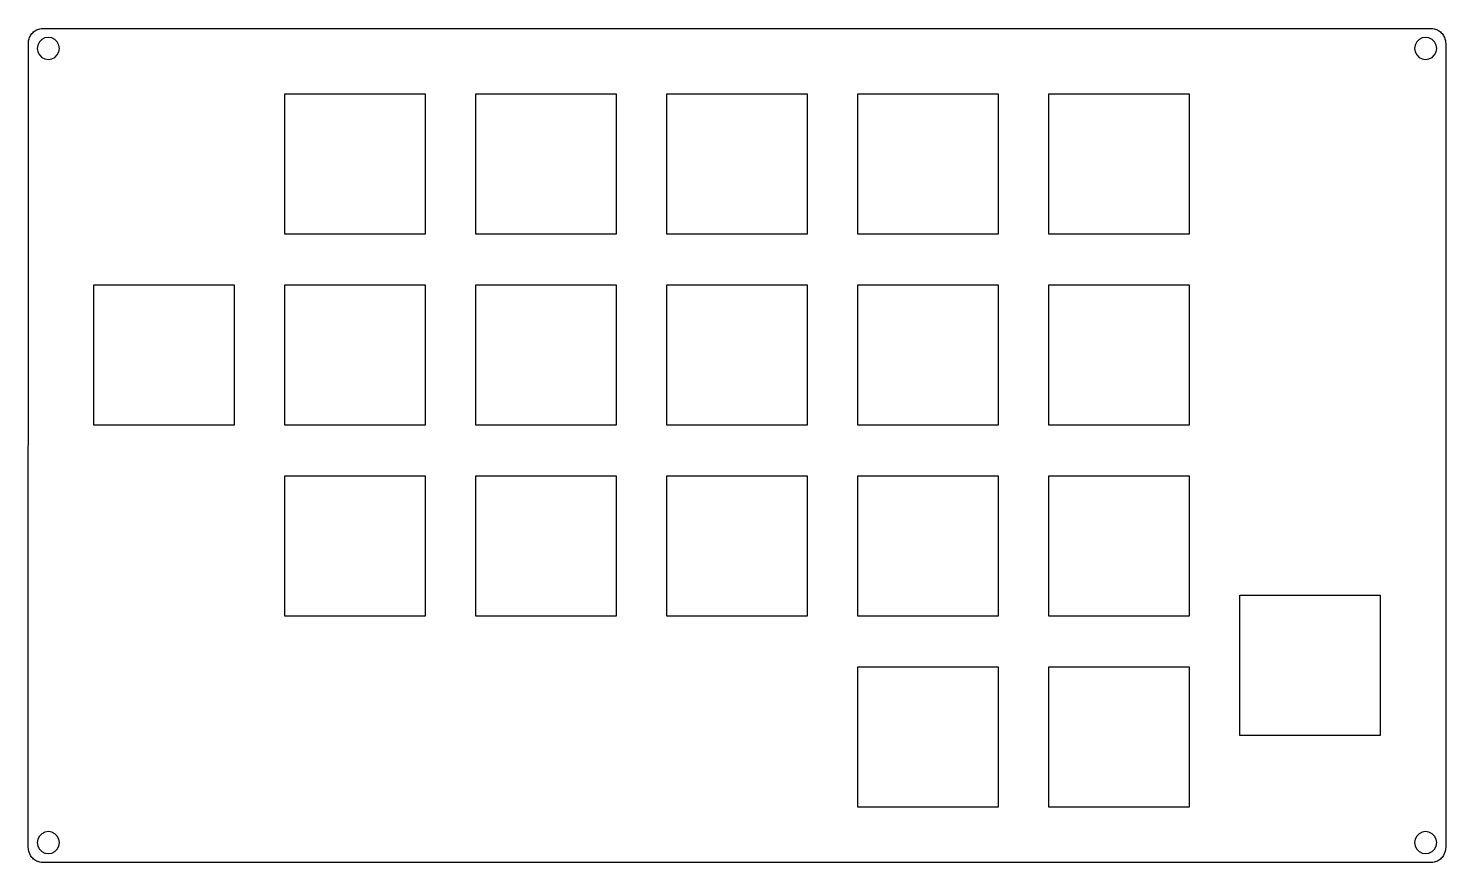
# Model space of a CAD drawing. Extents: x 0 to 141, y 0 to 83.
import ezdxf

# ---------------------------------------------------------------- set-up
doc = ezdxf.new("R2010")
doc.units = 0
doc.layers.get('0').update_dxf_attribs({"linetype": 'CONTINUOUS'})

msp = doc.modelspace()

# ---------------------------------------------------------------- linework, layer by layer
at = {"color": 0}
for p, q in [((0.1, 81.9), (0.11, 82.02)), ((0.11, 82.02), (0.14, 82.13)), ((0.14, 82.13), (0.17, 82.24)), ((0.17, 82.24), (0.21, 82.36)), ((0.21, 82.36), (0.26, 82.46)), ((0.26, 82.46), (0.32, 82.57)), ((0.32, 82.57), (0.38, 82.66)), ((0.38, 82.66), (0.45, 82.76)), ((0.45, 82.76), (0.53, 82.84)), ((0.53, 82.84), (0.62, 82.92)), ((0.62, 82.92), (0.71, 83)), ((0.71, 83), (0.81, 83.06)), ((0.81, 83.06), (0.91, 83.12)), ((0.91, 83.12), (1.02, 83.17)), ((1.02, 83.17), (1.13, 83.21)), ((1.13, 83.21), (1.24, 83.24)), ((1.45, 82.17), (1.2, 81.93)), ((1.24, 83.24), (1.36, 83.26)), ((1.36, 83.26), (1.48, 83.28)), ((1.75, 82.33), (1.45, 82.17)), ((1.48, 83.28), (1.59, 83.28)), ((1.59, 83.28), (139.94, 83.28)), ((2.09, 82.38), (1.75, 82.33)), ((2.43, 82.33), (2.09, 82.38)), ((2.74, 82.17), (2.43, 82.33)), ((2.98, 81.93), (2.74, 82.17)), ((138.8, 82.17), (138.56, 81.93)), ((139.11, 82.33), (138.8, 82.17)), ((139.44, 82.38), (139.11, 82.33)), ((139.78, 82.33), (139.44, 82.38)), ((140.09, 82.17), (139.78, 82.33)), ((139.94, 83.28), (140.06, 83.28)), ((140.06, 83.28), (140.18, 83.26)), ((140.34, 81.93), (140.09, 82.17)), ((140.18, 83.26), (140.29, 83.24)), ((140.29, 83.24), (140.41, 83.21)), ((140.41, 83.21), (140.52, 83.17)), ((140.52, 83.17), (140.63, 83.12)), ((140.63, 83.12), (140.73, 83.06)), ((140.73, 83.06), (140.83, 83)), ((140.83, 83), (140.92, 82.92)), ((140.92, 82.92), (141.01, 82.84)), ((141.01, 82.84), (141.09, 82.76)), ((141.09, 82.76), (141.16, 82.66)), ((141.16, 82.66), (141.22, 82.57)), ((141.22, 82.57), (141.28, 82.46)), ((141.28, 82.46), (141.33, 82.36)), ((141.33, 82.36), (141.37, 82.24)), ((141.37, 82.24), (141.4, 82.13)), ((141.4, 82.13), (141.43, 82.02)), ((141.43, 82.02), (141.44, 81.9)), ((0.09, 1.58), (0.1, 81.78)), ((0.1, 81.78), (0.1, 81.9)), ((1.05, 81.62), (0.99, 81.28)), ((0.99, 81.28), (1.05, 80.94)), ((1.2, 81.93), (1.05, 81.62)), ((1.05, 80.94), (1.2, 80.63)), ((1.2, 80.63), (1.45, 80.39)), ((2.74, 80.39), (2.98, 80.63)), ((3.14, 81.62), (2.98, 81.93)), ((2.98, 80.63), (3.14, 80.94)), ((3.19, 81.28), (3.14, 81.62)), ((3.14, 80.94), (3.19, 81.28)), ((138.4, 81.62), (138.34, 81.28)), ((138.34, 81.28), (138.4, 80.94)), ((138.56, 81.93), (138.4, 81.62)), ((138.4, 80.94), (138.56, 80.63)), ((138.56, 80.63), (138.8, 80.39)), ((140.09, 80.39), (140.34, 80.63)), ((140.49, 81.62), (140.34, 81.93)), ((140.34, 80.63), (140.49, 80.94)), ((140.55, 81.28), (140.49, 81.62)), ((140.49, 80.94), (140.55, 81.28)), ((141.44, 81.9), (141.45, 81.78)), ((141.45, 81.78), (141.45, 1.58)), ((1.45, 80.39), (1.75, 80.24)), ((1.75, 80.24), (2.09, 80.18)), ((2.09, 80.18), (2.43, 80.24)), ((2.43, 80.24), (2.74, 80.39)), ((138.8, 80.39), (139.11, 80.24)), ((139.11, 80.24), (139.44, 80.18)), ((139.44, 80.18), (139.78, 80.24)), ((139.78, 80.24), (140.09, 80.39)), ((25.67, 76.76), (39.67, 76.76)), ((25.67, 62.75), (25.67, 76.76)), ((39.67, 76.76), (39.67, 62.75)), ((44.72, 76.76), (58.72, 76.76)), ((44.72, 62.75), (44.72, 76.76)), ((58.72, 76.76), (58.72, 62.75)), ((63.77, 76.76), (77.77, 76.76)), ((63.77, 62.75), (63.77, 76.76)), ((77.77, 76.76), (77.77, 62.75)), ((82.82, 76.76), (96.82, 76.76)), ((82.82, 62.75), (82.82, 76.76)), ((96.82, 76.76), (96.82, 62.75)), ((101.87, 76.76), (115.87, 76.76)), ((101.87, 62.75), (101.87, 76.76)), ((115.87, 76.76), (115.87, 62.75)), ((39.67, 62.75), (25.67, 62.75)), ((58.72, 62.75), (44.72, 62.75)), ((77.77, 62.75), (63.77, 62.75)), ((96.82, 62.75), (82.82, 62.75)), ((115.87, 62.75), (101.87, 62.75)), ((6.62, 57.71), (20.62, 57.71)), ((6.62, 43.7), (6.62, 57.71)), ((20.62, 57.71), (20.62, 43.7)), ((25.67, 57.71), (39.67, 57.71)), ((25.67, 43.7), (25.67, 57.71)), ((39.67, 57.71), (39.67, 43.7)), ((44.72, 57.71), (58.72, 57.71)), ((44.72, 43.7), (44.72, 57.71)), ((58.72, 57.71), (58.72, 43.7)), ((63.77, 57.71), (77.77, 57.71)), ((63.77, 43.7), (63.77, 57.71)), ((77.77, 57.71), (77.77, 43.7)), ((82.82, 57.71), (96.82, 57.71)), ((82.82, 43.7), (82.82, 57.71)), ((96.82, 57.71), (96.82, 43.7)), ((101.87, 57.71), (115.87, 57.71)), ((101.87, 43.7), (101.87, 57.71)), ((115.87, 57.71), (115.87, 43.7)), ((20.62, 43.7), (6.62, 43.7)), ((39.67, 43.7), (25.67, 43.7)), ((58.72, 43.7), (44.72, 43.7)), ((77.77, 43.7), (63.77, 43.7)), ((96.82, 43.7), (82.82, 43.7)), ((115.87, 43.7), (101.87, 43.7)), ((25.67, 38.66), (39.67, 38.66)), ((25.67, 24.65), (25.67, 38.66)), ((39.67, 38.66), (39.67, 24.65)), ((44.72, 38.66), (58.72, 38.66)), ((44.72, 24.65), (44.72, 38.66)), ((58.72, 38.66), (58.72, 24.65)), ((63.77, 38.66), (77.77, 38.66)), ((63.77, 24.65), (63.77, 38.66)), ((77.77, 38.66), (77.77, 24.65)), ((82.82, 38.66), (96.82, 38.66)), ((82.82, 24.65), (82.82, 38.66)), ((96.82, 38.66), (96.82, 24.65)), ((101.87, 38.66), (115.87, 38.66)), ((101.87, 24.65), (101.87, 38.66)), ((115.87, 38.66), (115.87, 24.65)), ((120.92, 26.75), (134.92, 26.75)), ((120.92, 12.75), (120.92, 26.75)), ((134.92, 26.75), (134.92, 12.75)), ((39.67, 24.65), (25.67, 24.65)), ((58.72, 24.65), (44.72, 24.65)), ((77.77, 24.65), (63.77, 24.65)), ((96.82, 24.65), (82.82, 24.65)), ((115.87, 24.65), (101.87, 24.65)), ((82.82, 19.61), (96.82, 19.61)), ((82.82, 5.6), (82.82, 19.61)), ((96.82, 19.61), (96.82, 5.6)), ((101.87, 19.61), (115.87, 19.61)), ((101.87, 5.6), (101.87, 19.61)), ((115.87, 19.61), (115.87, 5.6)), ((134.92, 12.75), (120.92, 12.75)), ((96.82, 5.6), (82.82, 5.6)), ((115.87, 5.6), (101.87, 5.6)), ((1.45, 2.97), (1.2, 2.73)), ((1.75, 3.13), (1.45, 2.97)), ((2.09, 3.18), (1.75, 3.13)), ((2.43, 3.13), (2.09, 3.18)), ((2.74, 2.97), (2.43, 3.13)), ((2.98, 2.73), (2.74, 2.97)), ((138.8, 2.97), (138.56, 2.73)), ((139.11, 3.13), (138.8, 2.97)), ((139.44, 3.18), (139.11, 3.13)), ((139.78, 3.13), (139.44, 3.18)), ((140.09, 2.97), (139.78, 3.13)), ((140.34, 2.73), (140.09, 2.97)), ((0.1, 1.46), (0.09, 1.58)), ((0.11, 1.35), (0.1, 1.46)), ((1.05, 2.42), (0.99, 2.08)), ((0.99, 2.08), (1.05, 1.74)), ((1.2, 2.73), (1.05, 2.42)), ((1.05, 1.74), (1.2, 1.43)), ((1.2, 1.43), (1.45, 1.19)), ((2.74, 1.19), (2.98, 1.43)), ((3.14, 2.42), (2.98, 2.73)), ((2.98, 1.43), (3.14, 1.74)), ((3.19, 2.08), (3.14, 2.42)), ((3.14, 1.74), (3.19, 2.08)), ((138.4, 2.42), (138.34, 2.08)), ((138.34, 2.08), (138.4, 1.74)), ((138.56, 2.73), (138.4, 2.42)), ((138.4, 1.74), (138.56, 1.43)), ((138.56, 1.43), (138.8, 1.19)), ((140.09, 1.19), (140.34, 1.43)), ((140.49, 2.42), (140.34, 2.73)), ((140.34, 1.43), (140.49, 1.74)), ((140.55, 2.08), (140.49, 2.42)), ((140.49, 1.74), (140.55, 2.08)), ((141.44, 1.46), (141.43, 1.35)), ((141.45, 1.58), (141.44, 1.46)), ((0.14, 1.23), (0.11, 1.35)), ((0.17, 1.12), (0.14, 1.23)), ((0.21, 1.01), (0.17, 1.12)), ((0.26, 0.9), (0.21, 1.01)), ((0.32, 0.8), (0.26, 0.9)), ((0.38, 0.7), (0.32, 0.8)), ((0.45, 0.61), (0.38, 0.7)), ((0.53, 0.52), (0.45, 0.61)), ((0.62, 0.44), (0.53, 0.52)), ((0.71, 0.37), (0.62, 0.44)), ((0.81, 0.3), (0.71, 0.37)), ((0.91, 0.24), (0.81, 0.3)), ((1.02, 0.19), (0.91, 0.24)), ((1.13, 0.15), (1.02, 0.19)), ((1.24, 0.12), (1.13, 0.15)), ((1.36, 0.1), (1.24, 0.12)), ((1.48, 0.08), (1.36, 0.1)), ((1.45, 1.19), (1.75, 1.03)), ((1.59, 0.08), (1.48, 0.08)), ((139.94, 0.08), (1.59, 0.08)), ((1.75, 1.03), (2.09, 0.98)), ((2.09, 0.98), (2.43, 1.03)), ((2.43, 1.03), (2.74, 1.19)), ((138.8, 1.19), (139.11, 1.03)), ((139.11, 1.03), (139.44, 0.98)), ((139.44, 0.98), (139.78, 1.03)), ((139.78, 1.03), (140.09, 1.19)), ((140.06, 0.08), (139.94, 0.08)), ((140.18, 0.1), (140.06, 0.08)), ((140.29, 0.12), (140.18, 0.1)), ((140.41, 0.15), (140.29, 0.12)), ((140.52, 0.19), (140.41, 0.15)), ((140.63, 0.24), (140.52, 0.19)), ((140.73, 0.3), (140.63, 0.24)), ((140.83, 0.37), (140.73, 0.3)), ((140.92, 0.44), (140.83, 0.37)), ((141.01, 0.52), (140.92, 0.44)), ((141.09, 0.61), (141.01, 0.52)), ((141.16, 0.7), (141.09, 0.61)), ((141.22, 0.8), (141.16, 0.7)), ((141.28, 0.9), (141.22, 0.8)), ((141.33, 1.01), (141.28, 0.9)), ((141.37, 1.12), (141.33, 1.01)), ((141.4, 1.23), (141.37, 1.12)), ((141.43, 1.35), (141.4, 1.23))]:
    msp.add_line(p, q, dxfattribs=at)

doc.saveas('drawing.dxf')
